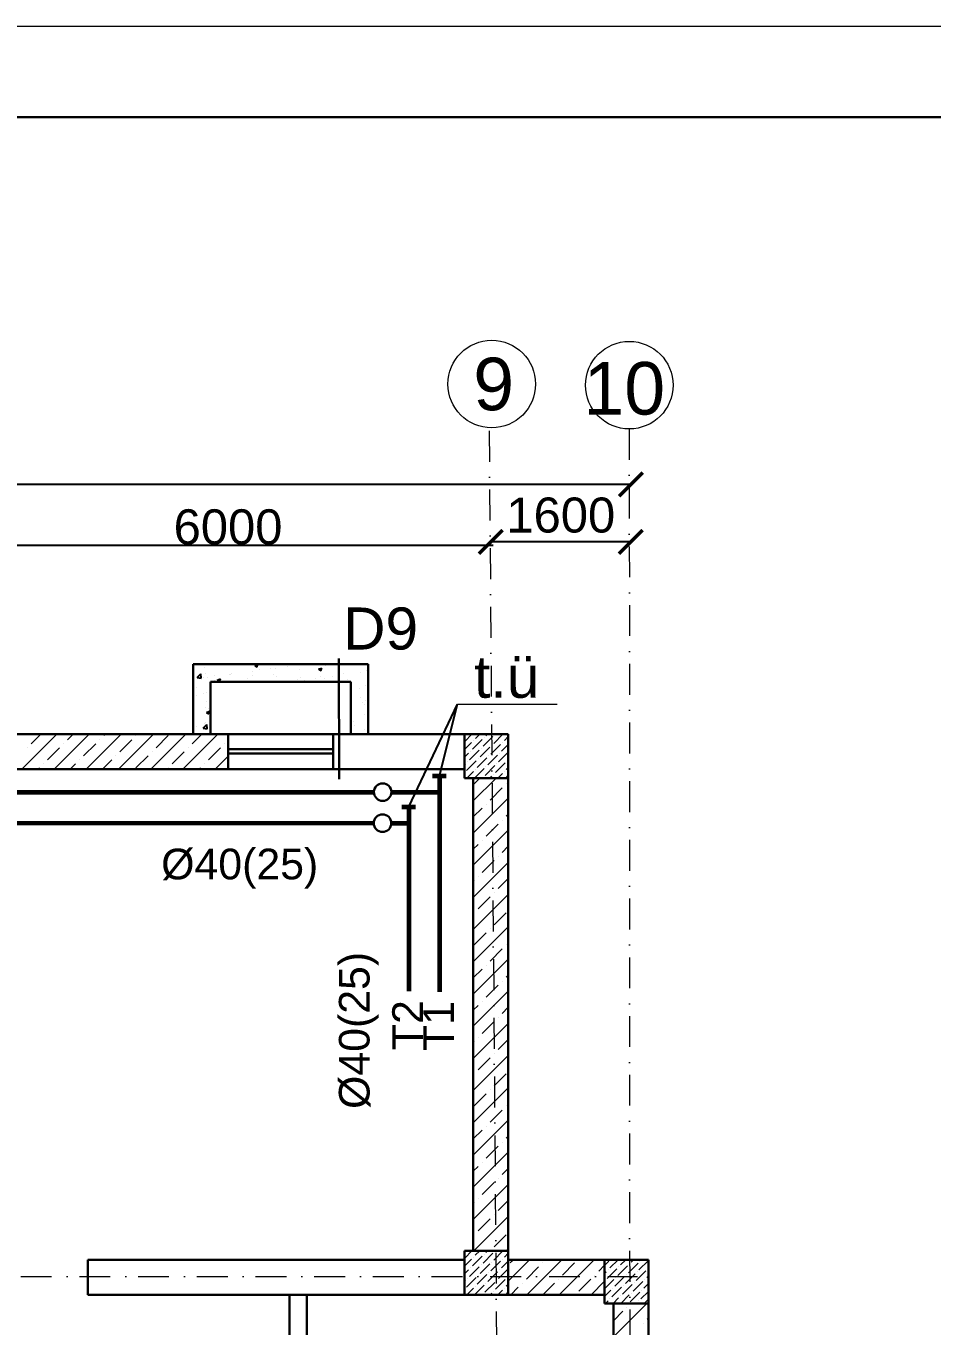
# Model space of a CAD drawing. Header units: millimetres. Extents: x 895788 to 1136524, y -21936 to 400945.
# Drawn here: x 963649 to 973996, y 103168 to 118012 of the extents above; entities that cross this region are included whole.
import ezdxf

# ---------------------------------------------------------------- set-up
doc = ezdxf.new("R2010")
doc.units = ezdxf.units.MM
doc.linetypes.add('Штрихпунктирная', pattern=[670.277762, 352.777767, -176.388884, 0, -141.111112])
doc.layers.add('0_ANNOT_Dimensions', color=7, linetype='Continuous')
doc.layers.add('Конструктив - Ограждающий', color=7, linetype='Continuous')
for name, color, linetype, lineweight in [('невидимка_Ном._пера__41', 7, 'Continuous', 25), ('оси_Ном._пера__1', 7, 'Continuous', 15), ('перегородка_Ном._пера__7_Ном._пера__7', 7, 'Continuous', 60)]:
    doc.layers.add(name, color=color, linetype=linetype, lineweight=lineweight)
doc.styles.get("Standard").update_dxf_attribs({"font": 'arial.ttf', "height": 400})
doc.styles.add('Times New  Roman', font='times.ttf')
doc.styles.add('СГЕНЕРИР_СТИЛЬ_1', font='arial.ttf')

# ---------------------------------------------------------------- blocks, each defined once
blk = doc.blocks.new('_ArchTick')
at = {"color": 0, "linetype": 'ByBlock', "const_width": 0.15}
blk.add_lwpolyline([(-0.5, -0.5), (0.5, 0.5)], dxfattribs=at)

msp = doc.modelspace()

# ---------------------------------------------------------------- linework, layer by layer
for p, q in [((970556.421, 112777.41), (925356.05, 112777.41)), ((970556.421, 112778.035), (970556.421, 112778.66)), ((968984.982, 112079.278), (962984.805, 112079.278)), ((968956.227, 112121.374), (968956.227, 112121.999)), ((968956.227, 112121.374), (968956.227, 112121.999)), ((970556.421, 112120.749), (968956.227, 112120.749)), ((970556.421, 112121.374), (970556.421, 112121.999)), ((965605.321, 110573.776), (965644.889, 110615.014)), ((965650.586, 110566.779), (965644.974, 110615.024)), ((965692.984, 110685.283), (965692.984, 110685.283)), ((965697.152, 110622.123), (965697.152, 110622.123)), ((965805.814, 110592.595), (965805.814, 110592.595)), ((965968.333, 110610.665), (965968.333, 110610.665)), ((965979.837, 110608.297), (965979.837, 110608.297)), ((965998.21, 110617.924), (965998.21, 110617.924)), ((966239.514, 110599.208), (966239.514, 110599.208)), ((966240.663, 110644.065), (966240.663, 110644.065)), ((966260.62, 110706.9), (966285.889, 110689.855)), ((966260.664, 110706.997), (966296.233, 110720.651)), ((966285.902, 110689.851), (966296.202, 110720.549)), ((966319.037, 110660.162), (966319.037, 110660.162)), ((966446.21, 110676.905), (966446.21, 110676.905)), ((966479.511, 110609.211), (966479.511, 110609.211)), ((966497.257, 110676.587), (966497.257, 110676.587)), ((966638.606, 110702.234), (966638.606, 110702.234)), ((966761.105, 110714.674), (966761.105, 110714.674)), ((966775.769, 110660.064), (966775.769, 110660.064)), ((966990.681, 110666.215), (967015.95, 110649.171)), ((966990.726, 110666.312), (967026.295, 110679.966)), ((967015.963, 110649.166), (967026.264, 110679.864)), ((967072.028, 110710.917), (967072.028, 110710.917)), ((967272.348, 110613.854), (967272.348, 110613.854)), ((967466.19, 110628.42), (967466.19, 110628.42)), ((967536.197, 110651.942), (967536.197, 110651.942)), ((967551.191, 110725.064), (967556.661, 110724.586)), ((965590.736, 110456.652), (965590.736, 110456.652)), ((965605.384, 110573.643), (965650.564, 110566.636)), ((965678.641, 110575.852), (965678.641, 110575.852)), ((965715.988, 110570.209), (965715.988, 110570.209)), ((965756.661, 110524.439), (965756.661, 110123.711)), ((965797.787, 110525.064), (965804.655, 110533.25)), ((965806.503, 110525.064), (965804.982, 110533.309)), ((965833.787, 110543.054), (965859.056, 110526.01)), ((965833.831, 110543.151), (965869.4, 110556.805)), ((965859.069, 110526.005), (965869.369, 110556.703)), ((966181.419, 110525.064), (966187.047, 110530.929)), ((966183.252, 110558.358), (966183.252, 110558.358)), ((966187.815, 110525.064), (966187.132, 110530.939)), ((966510.695, 110587.75), (966510.695, 110587.75)), ((966754.928, 110545.564), (966754.928, 110545.564)), ((966781.876, 110576.293), (966781.876, 110576.293)), ((966825.794, 110544.111), (966825.794, 110544.111)), ((966952.967, 110560.853), (966952.967, 110560.853)), ((967015.754, 110581.333), (967015.754, 110581.333)), ((967053.058, 110564.835), (967053.058, 110564.835)), ((967145.362, 110586.183), (967145.362, 110586.183)), ((967324.239, 110553.378), (967324.239, 110553.378)), ((967356.661, 110524.439), (967356.661, 110123.711)), ((967459.723, 110444.802), (967459.723, 110444.802)), ((967530.02, 110482.832), (967530.02, 110482.832)), ((965598.228, 110362.536), (965598.228, 110362.536)), ((965672.174, 110392.234), (965672.174, 110392.234)), ((965705.338, 110294.299), (965705.338, 110294.299)), ((965709.811, 110401.098), (965709.811, 110401.098)), ((967469.037, 110347.125), (967469.037, 110347.125)), ((967523.842, 110313.722), (967523.842, 110313.722)), ((965569.762, 110153.548), (965569.762, 110153.548)), ((965703.634, 110231.988), (965703.634, 110231.988)), ((965710.183, 110174.678), (965735.452, 110157.634)), ((965710.227, 110174.775), (965745.796, 110188.428)), ((965730.931, 110217.202), (965730.931, 110217.202)), ((965735.465, 110157.629), (965745.765, 110188.327)), ((967496.496, 110282.334), (967496.496, 110282.334)), ((967517.665, 110144.612), (967517.665, 110144.612)), ((967518.48, 110269.77), (967518.48, 110269.77)), ((968021.381, 109096.311), (968577.033, 110268.52)), ((968369.682, 109451.091), (968577.033, 110268.52)), ((965597.292, 110016.841), (965597.292, 110016.841)), ((965672.671, 109994.839), (965712.239, 110036.077)), ((965691.486, 110042.008), (965691.486, 110042.008)), ((965697.457, 110062.878), (965697.457, 110062.878)), ((965717.936, 109987.842), (965712.323, 110036.087)), ((967366.788, 110118.495), (967366.788, 110118.495)), ((967384.84, 110069.409), (967384.84, 110069.409)), ((967395.43, 110024.112), (967395.43, 110024.112)), ((965556.036, 109925.064), (965345.693, 109925.064)), ((965672.734, 109994.706), (965717.914, 109987.699)), ((967357.286, 109925.064), (967914.148, 109925.064)), ((967511.488, 109975.502), (967511.488, 109975.502))]:
    msp.add_line(p, q)
at = {"lineweight": 30}
msp.add_line((967223.775, 109412.194), (967221.48, 110787.963), dxfattribs=at)
at = {"color": 0, "lineweight": 30}
for p, q in [((967556.661, 110725.064), (965556.661, 110725.064)), ((965556.661, 110725.064), (965556.661, 109925.064)), ((967556.661, 109925.064), (967556.661, 110725.064)), ((967356.661, 110525.064), (965756.661, 110525.064)), ((965756.661, 110525.064), (965756.661, 109925.064)), ((967356.661, 109925.064), (967356.661, 110525.064)), ((927256.05, 109925.064), (968656.05, 109925.064)), ((967156.661, 109925.064), (965956.661, 109925.064)), ((965956.661, 109925.064), (965956.661, 109525.064)), ((967156.661, 109525.064), (967156.661, 109925.064)), ((968656.227, 109525.064), (963256.245, 109525.064)), ((965956.661, 109525.064), (967156.661, 109525.064)), ((968756.421, 104025.059), (968756.421, 109425.064)), ((969156.227, 109425.064), (969156.227, 104025.059)), ((964355.421, 103925.059), (968656.227, 103925.059)), ((964355.421, 103925.059), (964355.421, 103525.059)), ((969156.421, 103925.059), (970256.421, 103925.059)), ((968956.421, 103525.059), (964355.421, 103525.059)), ((966656.227, 103525.059), (966656.227, 102725.85)), ((966856.227, 102725.85), (966856.227, 103525.059)), ((970256.227, 103525.059), (969156.227, 103525.059)), ((970356.421, 101025.059), (970356.421, 103425.059)), ((970756.421, 103425.059), (970756.421, 100525.059))]:
    msp.add_line(p, q, dxfattribs=at)
at = {"color": 0, "lineweight": 9}
msp.add_line((968577.033, 110268.52), (969715.14, 110268.52), dxfattribs=at)
at = {"color": 3, "lineweight": 30}
for p, q in [((969156.05, 109925.064), (968656.05, 109925.064)), ((968656.05, 109925.064), (968656.05, 109425.064)), ((969156.05, 109425.064), (969156.05, 109925.064)), ((968656.05, 109425.064), (969156.05, 109425.064)), ((969156.227, 104025.059), (968656.227, 104025.059)), ((968656.227, 104025.059), (968656.227, 103525.059)), ((969156.227, 103525.059), (969156.227, 104025.059)), ((970756.421, 103925.059), (970256.421, 103925.059)), ((970256.421, 103925.059), (970256.421, 103425.059)), ((970756.421, 103425.059), (970756.421, 103925.059)), ((968656.227, 103525.059), (969156.227, 103525.059)), ((970256.421, 103425.059), (970756.421, 103425.059))]:
    msp.add_line(p, q, dxfattribs=at)
at = {"lineweight": 9}
for p, q in [((968658.801, 109842.233), (968741.633, 109925.064)), ((968747.189, 109753.844), (968857.675, 109864.33)), ((968758.238, 109853.281), (968758.238, 109853.281)), ((968780.335, 109875.378), (968830.021, 109925.064)), ((968868.723, 109786.99), (968979.209, 109897.475)), ((968879.772, 109886.427), (968879.772, 109886.427)), ((968901.869, 109908.524), (968918.409, 109925.064)), ((968990.257, 109820.136), (969095.186, 109925.064)), ((969001.306, 109919.573), (969001.306, 109919.573)), ((969111.791, 109853.281), (969156.05, 109897.54)), ((968656.05, 109751.094), (968736.141, 109831.184)), ((968656.05, 109662.705), (968702.995, 109709.65)), ((968714.044, 109632.31), (968824.529, 109742.796)), ((968725.092, 109731.747), (968725.092, 109731.747)), ((968835.578, 109665.456), (968946.063, 109775.941)), ((968846.626, 109764.893), (968846.626, 109764.893)), ((968957.112, 109698.602), (969067.597, 109809.087)), ((968968.16, 109798.039), (968968.16, 109798.039)), ((969045.5, 109610.213), (969155.986, 109720.699)), ((969056.549, 109709.65), (969056.549, 109709.65)), ((969078.646, 109731.747), (969156.05, 109809.152)), ((969089.694, 109831.184), (969089.694, 109831.184)), ((968656.05, 109574.317), (968669.85, 109588.116)), ((968680.898, 109510.776), (968791.384, 109621.262)), ((968691.947, 109610.213), (968691.947, 109610.213)), ((968802.432, 109543.922), (968912.918, 109654.408)), ((968813.481, 109643.359), (968813.481, 109643.359)), ((968890.821, 109455.534), (969001.306, 109566.019)), ((968901.869, 109554.971), (968901.869, 109554.971)), ((968923.966, 109577.068), (969034.452, 109687.553)), ((968935.015, 109676.505), (968935.015, 109676.505)), ((969012.355, 109488.679), (969122.84, 109599.165)), ((969023.403, 109588.116), (969023.403, 109588.116)), ((969144.937, 109621.262), (969144.937, 109621.262)), ((968658.801, 109488.679), (968658.801, 109488.679)), ((968683.574, 109425.064), (968758.238, 109499.728)), ((968771.963, 109425.064), (968879.772, 109532.874)), ((968780.335, 109521.825), (968780.335, 109521.825)), ((968868.723, 109433.437), (968868.723, 109433.437)), ((968948.739, 109425.064), (968968.16, 109444.485)), ((968990.257, 109466.582), (968990.257, 109466.582)), ((969037.128, 109425.064), (969089.694, 109477.631)), ((969111.791, 109499.728), (969111.791, 109499.728)), ((969125.516, 109425.064), (969156.05, 109455.598)), ((969133.889, 109521.825), (969156.05, 109543.987)), ((968656.227, 103851.44), (968735.965, 103931.179)), ((968658.625, 103942.227), (968741.456, 104025.059)), ((968747.013, 103853.839), (968857.499, 103964.324)), ((968758.062, 103953.276), (968758.062, 103953.276)), ((968780.159, 103975.373), (968829.845, 104025.059)), ((968868.547, 103886.984), (968979.033, 103997.47)), ((968879.596, 103986.421), (968879.596, 103986.421)), ((968901.693, 104008.518), (968918.233, 104025.059)), ((968990.081, 103920.13), (969095.01, 104025.059)), ((969001.13, 104019.567), (969001.13, 104019.567)), ((969078.469, 103831.742), (969156.227, 103909.499)), ((969089.518, 103931.179), (969089.518, 103931.179)), ((969111.615, 103953.276), (969156.227, 103997.887)), ((970317.75, 103831.179), (970411.63, 103925.059)), ((970439.284, 103864.324), (970500.019, 103925.059)), ((970560.818, 103897.47), (970588.407, 103925.059)), ((970649.207, 103809.081), (970756.421, 103916.296)), ((968656.227, 103763.052), (968702.819, 103809.645)), ((968713.868, 103732.305), (968824.353, 103842.79)), ((968724.916, 103831.742), (968724.916, 103831.742)), ((968835.402, 103765.45), (968945.887, 103875.936)), ((968846.45, 103864.887), (968846.45, 103864.887)), ((968923.79, 103677.062), (969034.275, 103787.547)), ((968934.838, 103776.499), (968934.838, 103776.499)), ((968956.936, 103798.596), (969067.421, 103909.081)), ((968967.984, 103898.033), (968967.984, 103898.033)), ((969045.324, 103710.208), (969155.809, 103820.693)), ((969056.372, 103809.645), (969056.372, 103809.645)), ((970256.421, 103858.238), (970306.702, 103908.518)), ((970256.421, 103769.85), (970273.556, 103786.984)), ((970284.605, 103709.645), (970395.09, 103820.13)), ((970295.653, 103809.081), (970295.653, 103809.081)), ((970406.139, 103742.79), (970516.624, 103853.276)), ((970417.187, 103842.227), (970417.187, 103842.227)), ((970494.527, 103654.402), (970605.012, 103764.887)), ((970527.673, 103775.936), (970638.158, 103886.421)), ((970538.721, 103875.373), (970538.721, 103875.373)), ((970616.061, 103687.547), (970726.546, 103798.033)), ((970627.109, 103786.984), (970627.109, 103786.984)), ((970660.255, 103908.518), (970660.255, 103908.518)), ((970748.643, 103820.13), (970748.643, 103820.13)), ((968656.227, 103674.664), (968669.673, 103688.111)), ((968680.722, 103610.771), (968791.207, 103721.256)), ((968691.77, 103710.208), (968691.77, 103710.208)), ((968771.786, 103525.059), (968879.596, 103632.868)), ((968780.159, 103621.819), (968780.159, 103621.819)), ((968802.256, 103643.916), (968912.741, 103754.402)), ((968813.304, 103743.353), (968813.304, 103743.353)), ((968890.644, 103555.528), (969001.13, 103666.013)), ((968901.693, 103654.965), (968901.693, 103654.965)), ((969012.178, 103588.674), (969122.664, 103699.159)), ((969023.227, 103688.111), (969023.227, 103688.111)), ((969133.712, 103621.819), (969156.227, 103644.334)), ((969144.761, 103721.256), (969144.761, 103721.256)), ((970256.421, 103593.073), (970361.944, 103698.596)), ((970262.508, 103687.547), (970262.508, 103687.547)), ((970372.993, 103621.256), (970483.478, 103731.742)), ((970384.041, 103720.693), (970384.041, 103720.693)), ((970461.381, 103532.868), (970571.867, 103643.353)), ((970472.43, 103632.305), (970472.43, 103632.305)), ((970505.575, 103753.839), (970505.575, 103753.839)), ((970582.915, 103566.013), (970693.401, 103676.499)), ((970593.964, 103665.45), (970593.964, 103665.45)), ((970704.449, 103599.159), (970756.421, 103651.131)), ((970715.498, 103698.596), (970715.498, 103698.596)), ((970737.595, 103720.693), (970756.421, 103739.52)), ((968658.625, 103588.674), (968658.625, 103588.674)), ((968683.398, 103525.059), (968758.062, 103599.722)), ((968868.547, 103533.431), (968868.547, 103533.431)), ((968948.563, 103525.059), (968967.984, 103544.479)), ((968990.081, 103566.577), (968990.081, 103566.577)), ((969036.952, 103525.059), (969089.518, 103577.625)), ((969111.615, 103599.722), (969111.615, 103599.722)), ((969125.34, 103525.059), (969156.227, 103555.945)), ((970256.421, 103504.685), (970328.799, 103577.062)), ((970317.75, 103477.625), (970317.75, 103477.625)), ((970339.847, 103499.722), (970450.333, 103610.208)), ((970350.896, 103599.159), (970350.896, 103599.159)), ((970353.572, 103425.059), (970417.187, 103488.674)), ((970439.284, 103510.771), (970439.284, 103510.771)), ((970441.96, 103425.059), (970538.721, 103521.819)), ((970549.77, 103444.479), (970660.255, 103554.965)), ((970560.818, 103543.916), (970560.818, 103543.916)), ((970671.304, 103477.625), (970756.421, 103562.743)), ((970682.352, 103577.062), (970682.352, 103577.062)), ((970707.125, 103425.059), (970748.643, 103466.577)), ((970265.184, 103425.059), (970295.653, 103455.528)), ((970618.737, 103425.059), (970627.109, 103433.431)), ((970649.207, 103455.528), (970649.207, 103455.528))]:
    msp.add_line(p, q, dxfattribs=at)
at = {"color": 146, "lineweight": 30, "true_color": 0x105689}
for p, q in [((965956.661, 109756.202), (965956.661, 109706.202)), ((967156.661, 109756.202), (965956.661, 109756.202)), ((965956.661, 109706.202), (967156.661, 109706.202)), ((967156.661, 109706.202), (967156.661, 109756.202))]:
    msp.add_line(p, q, dxfattribs=at)
at = {"color": 1, "linetype": 'ByBlock', "lineweight": 60, "ltscale": 1.1}
for p, q in [((968290.388, 109451.091), (968448.976, 109451.091)), ((968369.682, 109451.091), (968369.62, 106982.63)), ((963327.476, 109264.428), (967622.195, 109264.135)), ((967822.195, 109264.128), (968369.678, 109264.114))]:
    msp.add_line(p, q, dxfattribs=at)
at = {"color": 5, "linetype": 'ByBlock', "lineweight": 60, "ltscale": 1.1}
for p, q in [((967939.061, 109094.374), (968097.649, 109094.374)), ((968021.381, 109096.311), (968021.324, 106992.407)), ((963328.644, 108912.419), (967620.842, 108909.568)), ((967820.842, 108909.435), (968021.376, 108909.302))]:
    msp.add_line(p, q, dxfattribs=at)
at = {"lineweight": 30}
msp.add_lwpolyline([(914982.475, 116969.071), (997365.803, 116969.071), (997365.803, 57110.805), (914982.475, 57110.805)], close=True, dxfattribs=at)
at = {"color": 7, "linetype": 'Continuous', "lineweight": 30, "ltscale": 50}
for centre in [(967722.195, 109264.128), (967720.842, 108909.502)]:
    msp.add_circle(centre, 100, dxfattribs=at)
at = {"layer": '0_ANNOT_Dimensions', "lineweight": 9}
for p, q in [((967072.337, 109925.064), (967373.587, 109925.064)), ((967072.337, 109525.064), (967373.587, 109525.064)), ((967722.337, 109525.064), (967421.087, 109525.064)), ((968756.421, 108733.043), (968756.421, 108816.116)), ((968756.421, 108733.043), (968756.421, 108816.116)), ((969156.227, 108764.583), (969156.227, 108816.116))]:
    msp.add_line(p, q, dxfattribs=at)
at = {"layer": 'Конструктив - Ограждающий', "color": 18, "linetype": 'Continuous', "lineweight": 0, "true_color": 0x000000}
for p, q in [((963601.88, 109525.064), (964001.88, 109925.064)), ((963709.596, 109816.628), (963818.033, 109925.064)), ((963969.576, 109525.064), (964369.576, 109925.064)), ((964123.253, 109862.59), (964185.728, 109925.064)), ((964337.271, 109525.064), (964737.271, 109925.064)), ((964490.949, 109862.59), (964490.949, 109862.59)), ((964536.911, 109908.552), (964553.424, 109925.064)), ((964704.967, 109525.064), (965104.967, 109925.064)), ((964720.759, 109724.704), (964858.644, 109862.59)), ((964904.606, 109908.552), (964904.606, 109908.552)), ((965072.662, 109525.064), (965472.662, 109925.064)), ((965134.416, 109770.666), (965272.302, 109908.552)), ((965440.358, 109525.064), (965840.358, 109925.064)), ((965548.073, 109816.628), (965656.51, 109925.064)), ((963663.634, 109770.666), (963663.634, 109770.666)), ((963893.444, 109632.78), (964031.329, 109770.666)), ((964077.291, 109816.628), (964077.291, 109816.628)), ((964307.101, 109678.742), (964444.987, 109816.628)), ((965088.454, 109724.704), (965088.454, 109724.704)), ((965318.264, 109586.818), (965456.15, 109724.704)), ((965502.111, 109770.666), (965502.111, 109770.666)), ((965731.921, 109632.78), (965869.807, 109770.666)), ((965915.769, 109816.628), (965915.769, 109816.628)), ((963847.482, 109586.818), (963847.482, 109586.818)), ((964153.424, 109525.064), (964215.177, 109586.818)), ((964261.139, 109632.78), (964261.139, 109632.78)), ((964521.119, 109525.064), (964628.835, 109632.78)), ((964674.797, 109678.742), (964674.797, 109678.742)), ((964904.606, 109540.856), (965042.492, 109678.742)), ((965685.959, 109586.818), (965685.959, 109586.818)), ((965808.053, 109525.064), (965956.661, 109673.672)), ((963785.728, 109525.064), (963801.52, 109540.856)), ((965272.302, 109540.856), (965272.302, 109540.856)), ((965624.206, 109525.064), (965639.997, 109540.856)), ((968756.421, 109164.173), (969017.313, 109425.064)), ((968765.409, 109357.008), (968833.465, 109425.064)), ((968949.257, 109173.161), (969087.143, 109311.046)), ((969133.105, 109357.008), (969133.105, 109357.008)), ((968756.421, 108796.477), (969156.421, 109196.477)), ((968903.295, 109127.199), (968903.295, 109127.199)), ((968756.421, 108980.325), (968857.333, 109081.237)), ((969133.105, 108989.313), (969156.421, 109012.63)), ((968756.421, 108428.782), (969156.421, 108828.782)), ((968903.295, 108759.503), (969041.181, 108897.389)), ((969087.143, 108943.351), (969087.143, 108943.351)), ((968756.421, 108612.63), (968811.371, 108667.579)), ((968857.333, 108713.541), (968857.333, 108713.541)), ((969041.181, 108529.693), (969041.181, 108529.693)), ((969087.143, 108575.655), (969156.421, 108644.934)), ((968756.421, 108061.086), (969156.421, 108461.086)), ((968857.333, 108345.846), (968995.219, 108483.731)), ((968756.421, 108244.934), (968765.409, 108253.922)), ((968811.371, 108299.884), (968811.371, 108299.884)), ((969041.181, 108161.998), (969156.421, 108277.239)), ((968756.421, 107693.391), (969156.421, 108093.391)), ((968811.371, 107932.188), (968949.257, 108070.074)), ((968995.219, 108116.036), (968995.219, 108116.036)), ((968765.409, 107886.226), (968765.409, 107886.226)), ((968995.219, 107748.34), (969133.105, 107886.226)), ((968756.421, 107325.695), (969156.421, 107725.695)), ((968765.409, 107518.531), (968903.295, 107656.417)), ((968949.257, 107702.378), (968949.257, 107702.378)), ((968949.257, 107334.683), (969087.143, 107472.569)), ((969133.105, 107518.531), (969133.105, 107518.531)), ((968756.421, 106958), (969156.421, 107358)), ((968756.421, 107141.848), (968857.333, 107242.759)), ((968903.295, 107288.721), (968903.295, 107288.721)), ((968903.295, 106921.025), (969041.181, 107058.911)), ((969087.143, 107104.873), (969087.143, 107104.873)), ((969133.105, 107150.835), (969156.421, 107174.152)), ((968756.421, 106590.304), (969156.421, 106990.304)), ((968756.421, 106774.152), (968811.371, 106829.102)), ((968857.333, 106875.064), (968857.333, 106875.064)), ((969087.143, 106737.178), (969156.421, 106806.456)), ((968756.421, 106222.609), (969156.421, 106622.609)), ((968857.333, 106507.368), (968995.219, 106645.254)), ((969041.181, 106691.216), (969041.181, 106691.216)), ((968811.371, 106461.406), (968811.371, 106461.406)), ((969041.181, 106323.52), (969156.421, 106438.761)), ((968756.421, 106406.456), (968765.409, 106415.444)), ((968756.421, 105854.913), (969156.421, 106254.913)), ((968811.371, 106093.711), (968949.257, 106231.596)), ((968995.219, 106277.558), (968995.219, 106277.558)), ((968765.409, 106047.749), (968765.409, 106047.749)), ((968995.219, 105909.863), (969133.105, 106047.749)), ((968756.421, 105487.218), (969156.421, 105887.218)), ((968949.257, 105863.901), (968949.257, 105863.901)), ((968765.409, 105680.053), (968903.295, 105817.939)), ((968949.257, 105496.205), (969087.143, 105634.091)), ((969133.105, 105680.053), (969133.105, 105680.053)), ((968756.421, 105119.522), (969156.421, 105519.522)), ((968756.421, 105303.37), (968857.333, 105404.282)), ((968903.295, 105450.243), (968903.295, 105450.243)), ((969087.143, 105266.396), (969087.143, 105266.396)), ((969133.105, 105312.358), (969156.421, 105335.674)), ((968756.421, 104751.827), (969156.421, 105151.827)), ((968903.295, 105082.548), (969041.181, 105220.434)), ((968756.421, 104935.674), (968811.371, 104990.624)), ((968857.333, 105036.586), (968857.333, 105036.586)), ((969087.143, 104898.7), (969156.421, 104967.979)), ((968857.333, 104668.89), (968995.219, 104806.776)), ((969041.181, 104852.738), (969041.181, 104852.738)), ((968756.421, 104384.131), (969156.421, 104784.131)), ((968756.421, 104567.979), (968765.409, 104576.967)), ((968811.371, 104622.929), (968811.371, 104622.929)), ((969041.181, 104485.043), (969156.421, 104600.283)), ((968765.044, 104025.059), (969156.421, 104416.436)), ((968811.371, 104255.233), (968949.257, 104393.119)), ((968995.219, 104439.081), (968995.219, 104439.081)), ((968765.409, 104209.271), (968765.409, 104209.271)), ((968995.219, 104071.385), (969133.105, 104209.271)), ((968949.257, 104025.423), (968949.257, 104025.423)), ((969132.74, 104025.059), (969156.421, 104048.74)), ((969156.227, 103680.85), (969400.435, 103925.059)), ((969179.067, 103887.538), (969216.588, 103925.059)), ((969368.131, 103525.059), (969768.131, 103925.059)), ((969735.826, 103525.059), (970135.826, 103925.059)), ((969362.914, 103703.69), (969500.8, 103841.576)), ((969546.762, 103887.538), (969546.762, 103887.538)), ((969776.572, 103749.652), (969914.458, 103887.538)), ((970190.229, 103795.614), (970256.227, 103861.611)), ((970756.227, 103770.402), (970756.421, 103770.597)), ((969316.952, 103657.728), (969316.952, 103657.728)), ((969551.979, 103525.059), (969684.648, 103657.728)), ((969730.61, 103703.69), (969730.61, 103703.69)), ((969960.42, 103565.804), (970098.305, 103703.69)), ((970103.522, 103525.059), (970256.227, 103677.763)), ((970144.267, 103749.652), (970144.267, 103749.652)), ((969184.283, 103525.059), (969270.99, 103611.766)), ((970356.421, 103410.263), (970371.218, 103425.059)), ((970356.421, 103042.567), (970738.913, 103425.059)), ((970356.421, 103226.415), (970466.001, 103335.994)), ((970511.963, 103381.956), (970511.963, 103381.956)), ((970695.811, 103198.108), (970695.811, 103198.108)), ((970741.773, 103244.07), (970756.421, 103258.719))]:
    msp.add_line(p, q, dxfattribs=at)
at = {"layer": 'невидимка_Ном._пера__41', "color": 7, "linetype": 'Continuous', "lineweight": 20, "flags": 128}
msp.add_lwpolyline([(910811.168, 118011.898), (998408.63, 118011.898), (998408.63, 56067.979), (910811.168, 56067.979)], close=True, dxfattribs=at)
at = {"layer": 'оси_Ном._пера__1', "linetype": 'Штрихпунктирная'}
msp.add_line((921354.651, 103733.737), (970631.369, 103733.556), dxfattribs=at)
at = {"layer": 'оси_Ном._пера__1', "linetype": 'Штрихпунктирная', "flags": 128}
for points in [[(970538.401, 113410.644), (970556.421, 73995.32), (970556.421, 71395.792)], [(968938.335, 113388.891), (969256.226, 74001.979), (969256.226, 71402.436)]]:
    msp.add_lwpolyline(points, dxfattribs=at)
at = {"layer": 'оси_Ном._пера__1', "linetype": 'Continuous'}
for centre in [(968967.707, 113923.587), (970538.401, 113910.644)]:
    msp.add_circle(centre, 500, dxfattribs=at)

# ---------------------------------------------------------------- block references
at = {"xscale": 270, "yscale": 270, "zscale": 270}
for p in [(970556.421, 112777.41), (968956.227, 112120.749), (970556.421, 112120.749)]:
    msp.add_blockref('_ArchTick', p, dxfattribs=at)
at = {"xscale": 270, "yscale": 270, "zscale": 270, "rotation": 180}
msp.add_blockref('_ArchTick', (968956.227, 112120.749), dxfattribs=at)

# ---------------------------------------------------------------- texts
at = {"char_height": 400, "attachment_point": 5}
for s, insert in [('1600', (969756.324, 112424.979)), ('6000', (965956.138, 112290.107))]:
    msp.add_mtext(s, dxfattribs=dict(at, insert=insert))
at = {"char_height": 480, "attachment_point": 3}
for s, insert in [('{\\fArial|b0|i0|c238|p34;D9}', (968126.739, 111372.047)), ('{\\fArial|b0|i0|c238|p34;t.ü}', (969510.654, 110820.723))]:
    msp.add_mtext_dynamic_manual_height_columns(s, width=1030.0719, gutter_width=2000, heights=[0], dxfattribs=dict(at, insert=insert))
at = {"insert": (965192.892, 108618.04), "char_height": 350, "width": 487.89948, "attachment_point": 1, "style": 'Times New  Roman'}
msp.add_mtext('{\\fArial|b0|i0|c238|p34;%%C40(25)}', dxfattribs=at)
at = {"char_height": 350, "width": 487.89948, "attachment_point": 1, "rotation": 90, "style": 'Times New  Roman'}
for s, insert in [('{\\fArial|b0|i0|c238|p34;%%C40(25)}', (967222.262, 105646.31)), ('{\\fArial|b0|i0|c0|p34;T\\fArial|b0|i0|c238|p34;2}', (967831.35, 106317.73)), ('{\\fArial|b0|i0|c0|p34;T\\fArial|b0|i0|c238|p34;1}', (968185.866, 106307.677))]:
    msp.add_mtext(s, dxfattribs=dict(at, insert=insert))
at = {"layer": 'перегородка_Ном._пера__7_Ном._пера__7', "lineweight": 50, "style": 'СГЕНЕРИР_СТИЛЬ_1'}
for s, p in [('9', (968756.621, 113624.345)), ('1', (970015.463, 113575.189)), ('0', (970481.629, 113575.189))]:
    msp.add_text(s, height=600, dxfattribs=at).set_placement(p)

doc.saveas('drawing.dxf')
